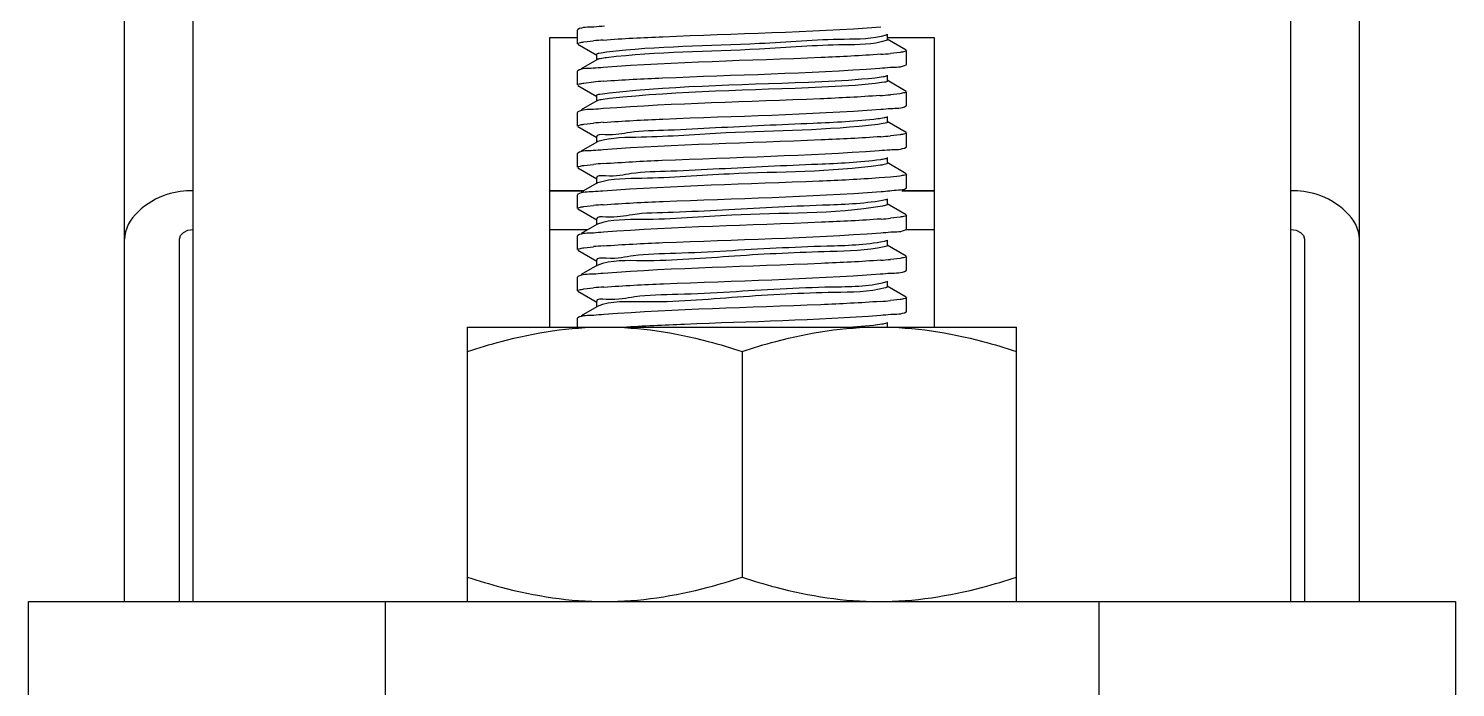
# Model space of a CAD drawing. Extents: x 921423 to 1291758, y 534425 to 1049953.
# Drawn here: x 1127738.6 to 1127975.3, y 865166.8 to 865276.1 of the extents above; entities that cross this region are included whole.
import ezdxf

# ---------------------------------------------------------------- set-up
doc = ezdxf.new("R2010")
doc.units = 0
doc.header["$LTSCALE"] = 1000
doc.header["$MEASUREMENT"] = 0
doc.layers.add('02___PRT_ALL_AXES', color=7, linetype='Continuous')

msp = doc.modelspace()

# ---------------------------------------------------------------- linework, layer by layer
at = {"color": 7, "linetype": 'Continuous'}
for p, q in [((1127765.88, 865181.03), (1127765.88, 866811.12)), ((1127754.5, 865181.03), (1127754.5, 866719.49)), ((1127948.01, 865181.03), (1127948.01, 865415.53)), ((1127959.4, 865181.03), (1127959.4, 865415.53)), ((1127825.08, 865226.56), (1127825.08, 865274.59)), ((1127829.69, 865275.9), (1127829.63, 865275.82)), ((1127829.63, 865273.55), (1127829.63, 865275.82)), ((1127881.04, 865275.05), (1127880.88, 865274.99)), ((1127881.11, 865274.23), (1127881.11, 865275.14)), ((1127888.82, 865274.59), (1127888.82, 865226.56)), ((1127829.69, 865273.47), (1127832.86, 865271.64)), ((1127830.72, 865273.85), (1127832.32, 865274.03)), ((1127884.2, 865272.48), (1127881.04, 865274.31)), ((1127883.17, 865272.1), (1127881.58, 865271.92)), ((1127884.27, 865270.13), (1127884.27, 865272.41)), ((1127832.86, 865270.9), (1127830.27, 865269.4)), ((1127832.78, 865271.72), (1127832.78, 865270.81)), ((1127884.2, 865270.06), (1127884.27, 865270.13)), ((1127829.69, 865269.07), (1127829.63, 865268.99)), ((1127829.63, 865266.72), (1127829.63, 865268.99)), ((1127884.2, 865265.65), (1127881.04, 865267.48)), ((1127881.11, 865267.4), (1127881.11, 865268.31)), ((1127829.69, 865266.64), (1127832.86, 865264.81)), ((1127830.73, 865267.03), (1127832.32, 865267.2)), ((1127883.13, 865265.26), (1127881.59, 865265.09)), ((1127884.27, 865263.3), (1127884.27, 865265.58)), ((1127832.86, 865264.07), (1127830.27, 865262.57)), ((1127832.78, 865264.89), (1127832.78, 865263.98)), ((1127884.2, 865263.23), (1127884.27, 865263.3)), ((1127829.69, 865262.24), (1127829.63, 865262.16)), ((1127829.63, 865259.89), (1127829.63, 865262.16)), ((1127830.73, 865260.19), (1127832.32, 865260.37)), ((1127884.2, 865258.82), (1127881.04, 865260.65)), ((1127881.11, 865260.57), (1127881.11, 865261.48)), ((1127829.69, 865259.81), (1127832.86, 865257.98)), ((1127832.78, 865258.06), (1127832.78, 865257.15)), ((1127883.18, 865258.44), (1127881.58, 865258.26)), ((1127884.27, 865256.47), (1127884.27, 865258.75)), ((1127832.86, 865257.24), (1127830.27, 865255.74)), ((1127833.05, 865257.32), (1127832.86, 865257.24)), ((1127884.2, 865256.4), (1127884.27, 865256.47)), ((1127829.69, 865255.41), (1127829.63, 865255.33)), ((1127829.63, 865253.06), (1127829.63, 865255.33)), ((1127830.7, 865253.36), (1127832.32, 865253.54)), ((1127884.2, 865251.99), (1127881.04, 865253.82)), ((1127881.11, 865253.74), (1127881.11, 865254.65)), ((1127829.69, 865252.98), (1127832.86, 865251.15)), ((1127832.78, 865251.23), (1127832.78, 865250.32)), ((1127881.6, 865251.43), (1127879.73, 865251.28)), ((1127883.14, 865251.6), (1127881.6, 865251.43)), ((1127884.27, 865249.64), (1127884.27, 865251.92)), ((1127830.7, 865249.16), (1127825.08, 865249.16)), ((1127829.69, 865248.58), (1127829.63, 865248.5)), ((1127829.63, 865246.23), (1127829.63, 865248.5)), ((1127832.86, 865250.41), (1127830.27, 865248.91)), ((1127832.99, 865250.47), (1127832.86, 865250.41)), ((1127888.82, 865249.16), (1127883.5, 865249.16)), ((1127884.2, 865249.57), (1127884.27, 865249.64)), ((1127829.69, 865246.15), (1127832.86, 865244.32)), ((1127830.73, 865246.54), (1127832.32, 865246.71)), ((1127884.2, 865245.16), (1127881.04, 865246.99)), ((1127881.11, 865246.91), (1127881.11, 865247.82)), ((1127832.78, 865244.4), (1127832.78, 865243.49)), ((1127883.19, 865244.78), (1127881.58, 865244.6)), ((1127884.27, 865242.81), (1127884.27, 865245.09)), ((1127825.08, 865242.72), (1127831.37, 865242.72)), ((1127829.69, 865241.75), (1127829.63, 865241.67)), ((1127829.63, 865239.4), (1127829.63, 865241.67)), ((1127832.86, 865243.58), (1127830.27, 865242.08)), ((1127832.94, 865243.62), (1127832.86, 865243.58)), ((1127884.2, 865242.74), (1127884.27, 865242.81)), ((1127884.27, 865242.72), (1127888.82, 865242.72)), ((1127763.61, 865181.03), (1127763.61, 865241.11)), ((1127829.69, 865239.32), (1127832.86, 865237.49)), ((1127830.72, 865239.7), (1127832.32, 865239.88)), ((1127881.04, 865240.9), (1127880.54, 865240.75)), ((1127884.2, 865238.33), (1127881.04, 865240.16)), ((1127881.11, 865240.08), (1127881.11, 865240.99)), ((1127950.29, 865241.11), (1127950.29, 865181.03)), ((1127832.86, 865236.75), (1127830.27, 865235.25)), ((1127832.78, 865237.57), (1127832.78, 865236.66)), ((1127832.94, 865236.79), (1127832.86, 865236.75)), ((1127883.17, 865237.95), (1127881.58, 865237.77)), ((1127884.27, 865235.98), (1127884.27, 865238.26)), ((1127829.69, 865234.92), (1127829.63, 865234.84)), ((1127829.63, 865232.57), (1127829.63, 865234.84)), ((1127884.2, 865235.91), (1127884.27, 865235.98)), ((1127829.69, 865232.49), (1127832.86, 865230.66)), ((1127830.73, 865232.87), (1127832.3, 865233.05)), ((1127881.04, 865234.07), (1127880.77, 865233.98)), ((1127884.2, 865231.5), (1127881.04, 865233.33)), ((1127881.11, 865233.25), (1127881.11, 865234.16)), ((1127832.86, 865229.92), (1127830.27, 865228.42)), ((1127832.78, 865230.74), (1127832.78, 865229.83)), ((1127832.92, 865229.95), (1127832.86, 865229.92)), ((1127883.18, 865231.12), (1127881.59, 865230.94)), ((1127884.27, 865229.15), (1127884.27, 865231.43)), ((1127829.69, 865228.09), (1127829.63, 865228.01)), ((1127829.63, 865226.56), (1127829.63, 865228.01)), ((1127881.04, 865227.24), (1127880.95, 865227.2)), ((1127881.11, 865226.42), (1127881.11, 865227.33)), ((1127884.2, 865229.08), (1127884.27, 865229.15)), ((1127878.75, 865226.84), (1127875.35, 865226.56)), ((1127738.56, 865042.15), (1127738.56, 865181.03)), ((1127738.56, 865181.03), (1127975.33, 865181.03)), ((1127797.76, 865181.03), (1127797.76, 865042.15)), ((1127916.14, 865181.03), (1127916.14, 865042.15)), ((1127975.33, 865181.03), (1127975.33, 865042.15))]:
    msp.add_line(p, q, dxfattribs=at)
for points in [[(1127763.61, 865241.11), (1127763.78, 865241.73), (1127764.27, 865242.25), (1127765.01, 865242.6), (1127765.88, 865242.72)], [(1127948.01, 865242.72), (1127948.89, 865242.6), (1127949.62, 865242.25), (1127950.12, 865241.73), (1127950.29, 865241.11)]]:
    msp.add_lwpolyline(points, dxfattribs=at)
for centre, radius, start, end in [((1127840.52, 865183.73), 90.67, 94.1755, 95.1892), ((1127873.36, 865362.46), 90.91, 274.1695, 275.1881), ((1127840.56, 865176.36), 91.21, 94.1602, 95.1879), ((1127873.15, 865358.1), 93.39, 274.0964, 275.1853), ((1127840.54, 865169.76), 90.99, 94.1671, 95.1881), ((1127873.36, 865348.73), 90.84, 274.1697, 275.1896), ((1127840.47, 865163.82), 90.09, 94.1912, 95.1919), ((1127833.51, 865248.95), 1.6, 107.5093, 109.0409), ((1127840.55, 865155.99), 91.1, 94.1644, 95.1876), ((1127873.44, 865334.24), 90.01, 274.1972, 275.1888), ((1127833.36, 865242.56), 1.14, 109.6781, 111.5053), ((1127840.52, 865149.61), 90.65, 94.1774, 95.1884), ((1127873.38, 865328.05), 90.65, 274.1773, 275.1883), ((1127840.68, 865140.84), 92.59, 94.1134, 95.192), ((1127873.27, 865322.46), 91.9, 274.134, 275.1927)]:
    msp.add_arc(centre, radius, start, end, dxfattribs=at)
for points, knots in [([(1127834.11, 865276.45), (1127833.53, 865276.41), (1127832.08, 865276.23), (1127830.48, 865276.35), (1127829.69, 865275.9)], [0, 0, 0, 0, 0.388876, 1, 1, 1, 1]), ([(1127833.92, 865274.16), (1127837.21, 865274.41), (1127852.56, 865275.16), (1127867.94, 865275.45), (1127879.97, 865276.34)], [0, 0, 0, 0, 0.214927, 1, 1, 1, 1]), ([(1127880.88, 865274.99), (1127878.65, 865274.26), (1127871.46, 865274.4), (1127856.13, 865273.09), (1127842.89, 865273.16), (1127834.49, 865272.14)], [0, 0, 0, 0, 0.151572, 0.453947, 1, 1, 1, 1]), ([(1127829.63, 865273.55), (1127829.63, 865273.65), (1127830.16, 865273.74), (1127830.44, 865273.81), (1127830.72, 865273.85)], [0, 0, 0, 0, 0.27481, 1, 1, 1, 1]), ([(1127834.49, 865272.14), (1127834.06, 865272.08), (1127833.64, 865271.96), (1127832.78, 865271.88), (1127832.78, 865271.72)], [0, 0, 0, 0, 0.730238, 1, 1, 1, 1]), ([(1127880.88, 865274.08), (1127878.65, 865273.35), (1127871.46, 865273.49), (1127856.13, 865272.18), (1127842.89, 865272.25), (1127834.49, 865271.22)], [0, 0, 0, 0, 0.151572, 0.453947, 1, 1, 1, 1]), ([(1127881.11, 865274.23), (1127881.11, 865274.2), (1127881.03, 865274.12), (1127880.94, 865274.1), (1127880.88, 865274.08)], [0, 0, 0, 0, 0.333912, 1, 1, 1, 1]), ([(1127884.27, 865272.41), (1127884.27, 865272.3), (1127883.73, 865272.21), (1127883.45, 865272.14), (1127883.17, 865272.1)], [0, 0, 0, 0, 0.274676, 1, 1, 1, 1]), ([(1127834.49, 865271.22), (1127834.13, 865271.18), (1127833.59, 865271.09), (1127833.02, 865270.99), (1127832.86, 865270.9)], [0, 0, 0, 0, 0.654915, 1, 1, 1, 1]), ([(1127879.97, 865271.79), (1127876.67, 865271.55), (1127861.32, 865270.8), (1127845.95, 865270.5), (1127833.92, 865269.61)], [0, 0, 0, 0, 0.215085, 1, 1, 1, 1]), ([(1127879.82, 865269.5), (1127880.39, 865269.54), (1127881.83, 865269.73), (1127883.42, 865269.61), (1127884.2, 865270.06)], [0, 0, 0, 0, 0.388738, 1, 1, 1, 1]), ([(1127833.92, 865269.61), (1127833.37, 865269.57), (1127831.98, 865269.39), (1127830.45, 865269.5), (1127829.69, 865269.07)], [0, 0, 0, 0, 0.3883, 1, 1, 1, 1]), ([(1127833.95, 865267.33), (1127837.22, 865267.58), (1127852.51, 865268.32), (1127867.83, 865268.63), (1127879.82, 865269.5)], [0, 0, 0, 0, 0.21461, 1, 1, 1, 1]), ([(1127879.04, 865267.86), (1127876.1, 865267.53), (1127861.4, 865266.72), (1127846.65, 865266.63), (1127834.96, 865265.36)], [0, 0, 0, 0, 0.20114, 1, 1, 1, 1]), ([(1127881.04, 865268.22), (1127880.84, 865268.11), (1127880.15, 865268.01), (1127879.49, 865267.91), (1127879.04, 865267.86)], [0, 0, 0, 0, 0.338219, 1, 1, 1, 1]), ([(1127881.11, 865267.4), (1127881.11, 865267.21), (1127880.06, 865267.15), (1127879.56, 865267), (1127879.04, 865266.94)], [0, 0, 0, 0, 0.267345, 1, 1, 1, 1]), ([(1127829.63, 865266.72), (1127829.63, 865266.82), (1127830.17, 865266.91), (1127830.45, 865266.99), (1127830.73, 865267.03)], [0, 0, 0, 0, 0.274601, 1, 1, 1, 1]), ([(1127834.96, 865265.36), (1127834.42, 865265.3), (1127833.9, 865265.14), (1127832.78, 865265.09), (1127832.78, 865264.89)], [0, 0, 0, 0, 0.733224, 1, 1, 1, 1]), ([(1127879.04, 865266.94), (1127876.1, 865266.62), (1127861.4, 865265.81), (1127846.65, 865265.72), (1127834.96, 865264.45)], [0, 0, 0, 0, 0.20114, 1, 1, 1, 1]), ([(1127884.27, 865265.58), (1127884.27, 865265.47), (1127883.71, 865265.38), (1127883.42, 865265.3), (1127883.13, 865265.26)], [0, 0, 0, 0, 0.274041, 1, 1, 1, 1]), ([(1127833.95, 865262.78), (1127833.39, 865262.74), (1127832, 865262.56), (1127830.45, 865262.67), (1127829.69, 865262.24)], [0, 0, 0, 0, 0.388384, 1, 1, 1, 1]), ([(1127834.96, 865264.45), (1127834.49, 865264.4), (1127833.8, 865264.29), (1127833.06, 865264.19), (1127832.86, 865264.07)], [0, 0, 0, 0, 0.663534, 1, 1, 1, 1]), ([(1127833.93, 865260.5), (1127837.23, 865260.75), (1127852.57, 865261.5), (1127867.94, 865261.79), (1127879.97, 865262.68)], [0, 0, 0, 0, 0.215085, 1, 1, 1, 1]), ([(1127879.82, 865264.95), (1127876.52, 865264.71), (1127861.22, 865263.96), (1127845.91, 865263.66), (1127833.95, 865262.78)], [0, 0, 0, 0, 0.216352, 1, 1, 1, 1]), ([(1127879.97, 865262.68), (1127880.52, 865262.72), (1127881.91, 865262.9), (1127883.45, 865262.79), (1127884.2, 865263.23)], [0, 0, 0, 0, 0.388334, 1, 1, 1, 1]), ([(1127879.5, 865261.08), (1127875.94, 865260.63), (1127866.95, 865260.25), (1127855.25, 865259.75), (1127845.34, 865259.16), (1127838.75, 865259.08), (1127835.71, 865258.24), (1127832.78, 865258.56), (1127832.78, 865258.06)], [0, 0, 0, 0, 0.230176, 0.576529, 0.743488, 0.879422, 0.968255, 1, 1, 1, 1]), ([(1127881.04, 865261.39), (1127880.88, 865261.3), (1127880.35, 865261.21), (1127879.84, 865261.12), (1127879.5, 865261.08)], [0, 0, 0, 0, 0.347289, 1, 1, 1, 1]), ([(1127881.11, 865260.57), (1127881.11, 865260.42), (1127880.31, 865260.33), (1127879.91, 865260.22), (1127879.5, 865260.17)], [0, 0, 0, 0, 0.270713, 1, 1, 1, 1]), ([(1127829.63, 865259.89), (1127829.63, 865259.99), (1127830.17, 865260.08), (1127830.45, 865260.16), (1127830.73, 865260.19)], [0, 0, 0, 0, 0.274662, 1, 1, 1, 1]), ([(1127879.5, 865260.17), (1127871.16, 865259.12), (1127857.96, 865259.19), (1127842.59, 865257.93), (1127835.35, 865258.01), (1127833.05, 865257.32)], [0, 0, 0, 0, 0.541764, 0.845341, 1, 1, 1, 1]), ([(1127879.97, 865258.13), (1127876.68, 865257.89), (1127861.33, 865257.14), (1127845.96, 865256.84), (1127833.93, 865255.95)], [0, 0, 0, 0, 0.215022, 1, 1, 1, 1]), ([(1127884.27, 865258.75), (1127884.27, 865258.64), (1127883.73, 865258.55), (1127883.45, 865258.48), (1127883.18, 865258.44)], [0, 0, 0, 0, 0.274807, 1, 1, 1, 1]), ([(1127833.93, 865255.95), (1127833.38, 865255.91), (1127831.99, 865255.73), (1127830.45, 865255.84), (1127829.69, 865255.41)], [0, 0, 0, 0, 0.388342, 1, 1, 1, 1]), ([(1127833.88, 865253.67), (1127837.14, 865253.91), (1127852.43, 865254.66), (1127867.73, 865254.97), (1127879.73, 865255.83)], [0, 0, 0, 0, 0.213673, 1, 1, 1, 1]), ([(1127879.73, 865255.83), (1127880.32, 865255.88), (1127881.78, 865256.06), (1127883.41, 865255.94), (1127884.2, 865256.4)], [0, 0, 0, 0, 0.389021, 1, 1, 1, 1]), ([(1127829.63, 865253.06), (1127829.63, 865253.16), (1127830.15, 865253.25), (1127830.43, 865253.32), (1127830.7, 865253.36)], [0, 0, 0, 0, 0.275147, 1, 1, 1, 1]), ([(1127879.91, 865254.3), (1127876.47, 865253.81), (1127867.54, 865253.47), (1127855.84, 865252.94), (1127845.74, 865252.35), (1127838.95, 865252.27), (1127835.82, 865251.4), (1127832.79, 865251.75), (1127832.78, 865251.23)], [0, 0, 0, 0, 0.22028, 0.567606, 0.737398, 0.87635, 0.967433, 1, 1, 1, 1]), ([(1127879.91, 865253.39), (1127871.63, 865252.2), (1127858.3, 865252.42), (1127842.81, 865251.07), (1127835.37, 865251.22), (1127833.03, 865250.48)], [0, 0, 0, 0, 0.534412, 0.843488, 1, 1, 1, 1]), ([(1127881.04, 865254.56), (1127880.92, 865254.49), (1127880.53, 865254.41), (1127880.15, 865254.34), (1127879.91, 865254.3)], [0, 0, 0, 0, 0.358669, 1, 1, 1, 1]), ([(1127881.11, 865253.74), (1127881.11, 865253.62), (1127880.52, 865253.52), (1127880.21, 865253.44), (1127879.91, 865253.39)], [0, 0, 0, 0, 0.275759, 1, 1, 1, 1]), ([(1127879.73, 865251.28), (1127876.41, 865251.04), (1127861.13, 865250.3), (1127845.82, 865250), (1127833.88, 865249.12)], [0, 0, 0, 0, 0.217447, 1, 1, 1, 1]), ([(1127884.27, 865251.92), (1127884.27, 865251.81), (1127883.72, 865251.72), (1127883.43, 865251.64), (1127883.14, 865251.6)], [0, 0, 0, 0, 0.274154, 1, 1, 1, 1]), ([(1127765.88, 865249.16), (1127764.42, 865249.16), (1127759.68, 865248.69), (1127754.5, 865244.52), (1127754.5, 865241.11)], [0, 0, 0, 0, 0.300361, 1, 1, 1, 1]), ([(1127833.88, 865249.12), (1127833.34, 865249.08), (1127831.96, 865248.9), (1127830.44, 865249.01), (1127829.69, 865248.58)], [0, 0, 0, 0, 0.388213, 1, 1, 1, 1]), ([(1127833.94, 865246.84), (1127837.24, 865247.09), (1127852.6, 865247.84), (1127867.99, 865248.13), (1127880.02, 865249.03)], [0, 0, 0, 0, 0.215338, 1, 1, 1, 1]), ([(1127880.02, 865249.03), (1127880.99, 865249.1), (1127882.35, 865249.29), (1127883.82, 865249.35), (1127884.2, 865249.57)], [0, 0, 0, 0, 0.68639, 1, 1, 1, 1]), ([(1127959.4, 865241.11), (1127959.4, 865244.52), (1127954.22, 865248.69), (1127949.48, 865249.16), (1127948.01, 865249.16)], [0, 0, 0, 0, 0.699639, 1, 1, 1, 1]), ([(1127829.63, 865246.23), (1127829.63, 865246.33), (1127830.17, 865246.42), (1127830.45, 865246.5), (1127830.73, 865246.54)], [0, 0, 0, 0, 0.274594, 1, 1, 1, 1]), ([(1127880.25, 865247.53), (1127876.97, 865246.97), (1127868.1, 865246.71), (1127856.42, 865246.13), (1127846.14, 865245.53), (1127839.16, 865245.47), (1127835.92, 865244.56), (1127832.79, 865244.93), (1127832.78, 865244.4)], [0, 0, 0, 0, 0.209979, 0.558257, 0.731004, 0.873118, 0.966571, 1, 1, 1, 1]), ([(1127880.25, 865246.62), (1127872.02, 865245.22), (1127858.52, 865245.7), (1127842.95, 865244.16), (1127835.3, 865244.46), (1127832.98, 865243.63)], [0, 0, 0, 0, 0.528851, 0.843743, 1, 1, 1, 1]), ([(1127881.04, 865247.73), (1127880.95, 865247.68), (1127880.69, 865247.61), (1127880.42, 865247.56), (1127880.25, 865247.53)], [0, 0, 0, 0, 0.373344, 1, 1, 1, 1]), ([(1127881.11, 865246.91), (1127881.11, 865246.82), (1127880.71, 865246.71), (1127880.47, 865246.65), (1127880.25, 865246.62)], [0, 0, 0, 0, 0.283339, 1, 1, 1, 1]), ([(1127880.02, 865244.47), (1127876.73, 865244.23), (1127861.37, 865243.48), (1127845.99, 865243.18), (1127833.94, 865242.29)], [0, 0, 0, 0, 0.214455, 1, 1, 1, 1]), ([(1127884.27, 865245.09), (1127884.27, 865244.98), (1127883.74, 865244.89), (1127883.46, 865244.82), (1127883.19, 865244.78)], [0, 0, 0, 0, 0.274924, 1, 1, 1, 1]), ([(1127833.94, 865242.29), (1127833.39, 865242.25), (1127831.99, 865242.07), (1127830.45, 865242.18), (1127829.69, 865241.75)], [0, 0, 0, 0, 0.388343, 1, 1, 1, 1]), ([(1127833.91, 865240.01), (1127837.21, 865240.26), (1127852.57, 865241.01), (1127867.95, 865241.3), (1127879.98, 865242.19)], [0, 0, 0, 0, 0.214943, 1, 1, 1, 1]), ([(1127879.98, 865242.19), (1127880.53, 865242.23), (1127881.92, 865242.41), (1127883.45, 865242.3), (1127884.2, 865242.74)], [0, 0, 0, 0, 0.388272, 1, 1, 1, 1]), ([(1127829.63, 865239.4), (1127829.63, 865239.5), (1127830.16, 865239.59), (1127830.45, 865239.66), (1127830.72, 865239.7)], [0, 0, 0, 0, 0.274754, 1, 1, 1, 1]), ([(1127880.54, 865240.75), (1127877.43, 865240.1), (1127868.62, 865239.97), (1127857.01, 865239.32), (1127846.54, 865238.72), (1127839.36, 865238.66), (1127836.03, 865237.73), (1127832.79, 865238.12), (1127832.78, 865237.57)], [0, 0, 0, 0, 0.199256, 0.548462, 0.724288, 0.869719, 0.965654, 1, 1, 1, 1]), ([(1127880.54, 865239.84), (1127877.61, 865239.23), (1127869.26, 865239.06), (1127855.86, 865238.44), (1127843.15, 865237.3), (1127835.27, 865237.7), (1127832.94, 865236.79)], [0, 0, 0, 0, 0.188337, 0.521626, 0.842621, 1, 1, 1, 1]), ([(1127881.11, 865240.08), (1127881.11, 865240.02), (1127880.86, 865239.91), (1127880.69, 865239.87), (1127880.54, 865239.84)], [0, 0, 0, 0, 0.295385, 1, 1, 1, 1]), ([(1127879.98, 865237.64), (1127876.69, 865237.4), (1127861.33, 865236.65), (1127845.95, 865236.35), (1127833.91, 865235.46)], [0, 0, 0, 0, 0.214948, 1, 1, 1, 1]), ([(1127884.27, 865238.26), (1127884.27, 865238.15), (1127883.73, 865238.06), (1127883.45, 865237.99), (1127883.17, 865237.95)], [0, 0, 0, 0, 0.274744, 1, 1, 1, 1]), ([(1127833.91, 865235.46), (1127833.36, 865235.42), (1127831.98, 865235.24), (1127830.45, 865235.35), (1127829.69, 865234.92)], [0, 0, 0, 0, 0.388278, 1, 1, 1, 1]), ([(1127834.04, 865233.19), (1127837.33, 865233.43), (1127852.62, 865234.18), (1127867.93, 865234.48), (1127879.9, 865235.36)], [0, 0, 0, 0, 0.215823, 1, 1, 1, 1]), ([(1127879.9, 865235.36), (1127880.46, 865235.4), (1127881.87, 865235.58), (1127883.44, 865235.46), (1127884.2, 865235.91)], [0, 0, 0, 0, 0.388556, 1, 1, 1, 1]), ([(1127829.63, 865232.57), (1127829.63, 865232.67), (1127830.17, 865232.76), (1127830.45, 865232.84), (1127830.73, 865232.87)], [0, 0, 0, 0, 0.274641, 1, 1, 1, 1]), ([(1127880.77, 865233.98), (1127877.86, 865233.19), (1127869.11, 865233.28), (1127857.59, 865232.49), (1127846.95, 865231.91), (1127839.56, 865231.85), (1127836.14, 865230.89), (1127832.78, 865231.31), (1127832.78, 865230.74)], [0, 0, 0, 0, 0.188093, 0.538199, 0.717239, 0.866148, 0.964697, 1, 1, 1, 1]), ([(1127880.77, 865233.07), (1127878.02, 865232.32), (1127869.71, 865232.35), (1127856.3, 865231.61), (1127843.37, 865230.42), (1127835.27, 865230.94), (1127832.92, 865229.95)], [0, 0, 0, 0, 0.178189, 0.513127, 0.84056, 1, 1, 1, 1]), ([(1127881.11, 865233.25), (1127881.11, 865233.21), (1127880.98, 865233.12), (1127880.86, 865233.09), (1127880.77, 865233.07)], [0, 0, 0, 0, 0.315698, 1, 1, 1, 1]), ([(1127879.9, 865230.8), (1127876.61, 865230.56), (1127861.33, 865229.82), (1127846.02, 865229.51), (1127834.04, 865228.64)], [0, 0, 0, 0, 0.215258, 1, 1, 1, 1]), ([(1127884.27, 865231.43), (1127884.27, 865231.32), (1127883.74, 865231.23), (1127883.45, 865231.16), (1127883.18, 865231.12)], [0, 0, 0, 0, 0.274816, 1, 1, 1, 1]), ([(1127834.04, 865228.64), (1127833.47, 865228.6), (1127832.05, 865228.41), (1127830.47, 865228.53), (1127829.69, 865228.09)], [0, 0, 0, 0, 0.388684, 1, 1, 1, 1]), ([(1127837.18, 865226.56), (1127840.59, 865226.76), (1127854.86, 865227.42), (1127869.14, 865227.73), (1127879.98, 865228.53)], [0, 0, 0, 0, 0.239388, 1, 1, 1, 1]), ([(1127880.95, 865227.2), (1127880.69, 865227.1), (1127879.95, 865226.99), (1127879.22, 865226.89), (1127878.75, 865226.84)], [0, 0, 0, 0, 0.362331, 1, 1, 1, 1]), ([(1127879.98, 865228.53), (1127880.53, 865228.57), (1127881.92, 865228.75), (1127883.45, 865228.64), (1127884.2, 865229.08)], [0, 0, 0, 0, 0.38829, 1, 1, 1, 1])]:
    msp.add_open_spline(points, degree=3, knots=knots, dxfattribs=at)
at = {"layer": '02___PRT_ALL_AXES', "color": 7, "linetype": 'Continuous'}
for p, q in [((1127825.08, 865274.59), (1127829.63, 865274.59)), ((1127829.63, 865273.55), (1127829.63, 865275.82)), ((1127881.04, 865274.59), (1127888.82, 865274.59)), ((1127884.27, 865270.13), (1127884.27, 865272.41)), ((1127829.63, 865266.72), (1127829.63, 865268.99)), ((1127884.27, 865263.3), (1127884.27, 865265.58)), ((1127829.63, 865259.89), (1127829.63, 865262.16)), ((1127884.27, 865256.47), (1127884.27, 865258.75)), ((1127829.63, 865253.06), (1127829.63, 865255.33)), ((1127884.27, 865249.64), (1127884.27, 865251.92)), ((1127825.08, 865249.15), (1127830.69, 865249.15)), ((1127829.63, 865246.23), (1127829.63, 865248.5)), ((1127883.49, 865249.15), (1127888.82, 865249.15)), ((1127884.27, 865242.81), (1127884.27, 865245.09)), ((1127829.63, 865239.4), (1127829.63, 865241.67)), ((1127884.27, 865235.98), (1127884.27, 865238.26)), ((1127829.63, 865232.57), (1127829.63, 865234.84)), ((1127884.27, 865229.15), (1127884.27, 865231.43)), ((1127829.63, 865226.56), (1127829.63, 865228.01)), ((1127811.42, 865181.03), (1127811.42, 865226.56)), ((1127811.42, 865226.56), (1127902.48, 865226.56)), ((1127902.48, 865181.03), (1127902.48, 865226.56)), ((1127856.95, 865222.5), (1127856.95, 865185.1))]:
    msp.add_line(p, q, dxfattribs=at)
for points, knots in [([(1127811.42, 865222.5), (1127813.26, 865223.11), (1127820.65, 865225.36), (1127828.4, 865226.56), (1127834.18, 865226.56)], [0, 0, 0, 0, 0.2519, 1, 1, 1, 1]), ([(1127834.18, 865226.56), (1127839.96, 865226.56), (1127847.71, 865225.36), (1127855.1, 865223.11), (1127856.95, 865222.5)], [0, 0, 0, 0, 0.7481, 1, 1, 1, 1]), ([(1127856.95, 865222.5), (1127858.79, 865223.11), (1127866.18, 865225.36), (1127873.93, 865226.56), (1127879.71, 865226.56)], [0, 0, 0, 0, 0.2519, 1, 1, 1, 1]), ([(1127879.71, 865226.56), (1127885.49, 865226.56), (1127893.25, 865225.36), (1127900.64, 865223.11), (1127902.48, 865222.5)], [0, 0, 0, 0, 0.7481, 1, 1, 1, 1]), ([(1127811.42, 865185.1), (1127813.26, 865184.48), (1127820.65, 865182.23), (1127828.4, 865181.03), (1127834.18, 865181.03)], [0, 0, 0, 0, 0.2519, 1, 1, 1, 1]), ([(1127834.18, 865181.03), (1127839.96, 865181.03), (1127847.71, 865182.23), (1127855.1, 865184.48), (1127856.95, 865185.1)], [0, 0, 0, 0, 0.7481, 1, 1, 1, 1]), ([(1127856.95, 865185.1), (1127858.79, 865184.48), (1127866.18, 865182.23), (1127873.93, 865181.03), (1127879.71, 865181.03)], [0, 0, 0, 0, 0.2519, 1, 1, 1, 1]), ([(1127879.71, 865181.03), (1127885.49, 865181.03), (1127893.25, 865182.23), (1127900.64, 865184.48), (1127902.48, 865185.1)], [0, 0, 0, 0, 0.7481, 1, 1, 1, 1])]:
    msp.add_open_spline(points, degree=3, knots=knots, dxfattribs=at)

doc.saveas('drawing.dxf')
